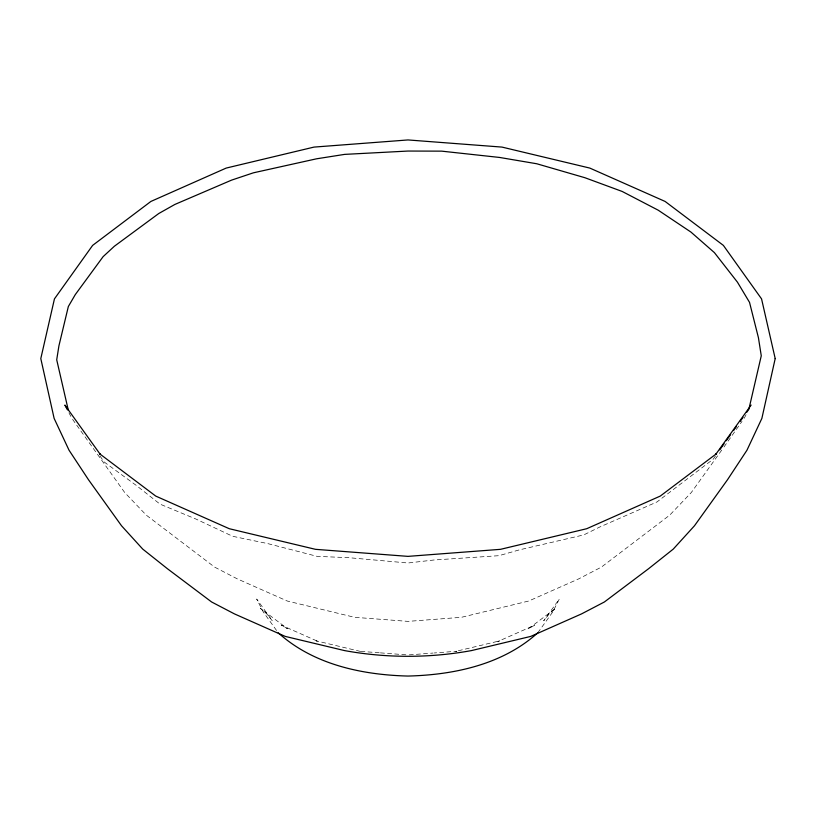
<?xml version="1.0" encoding="UTF-8"?>
<svg xmlns="http://www.w3.org/2000/svg" width="816" height="816" viewBox="0 0 816 816"><rect width="100%" height="100%" fill="white"/><g stroke="black" fill="none" stroke-linecap="round" stroke-linejoin="round"><path stroke-width="0.61" stroke-dasharray="4.08 3.06" d="M744.182 418.302L747.109 412.682M715.408 456.062L713.245 459.163L656.931 501.983L599.801 526.993L583.817 534.898L519.384 549.862L498.923 555.686L433.806 560.011L408 562.999L348.401 557.654L317.2 556.379L267.791 543.609L232.652 536.296L195.871 519.027L160.018 504.125L136.037 485.234L104.193 462.009L99.929 455.94M723.976 446.984L742.009 421.372M537.795 632.788L552.769 611.918L559.337 599.015L543.68 620.833L549.107 614.04L555.614 608.328L528.533 628.708L534.664 625.199L497.566 641.631L499.933 640.815L455.583 651.413L456.868 651.25L434.316 652.963M721.752 450.085L691.295 492.527L669.712 515.151L601.433 567.079L578.758 578.85L528.748 601.015L461.417 617.314L408 621.374L354.583 617.314L287.252 601.015L237.242 578.85L214.567 567.079L146.288 515.151L124.705 492.527L71.818 418.302M409.255 654.871L433.061 653.055M379.175 652.769L359.132 651.25L360.417 651.413L316.067 640.815L318.434 641.631L281.336 625.199L287.467 628.708L260.386 608.328L266.893 614.04L272.32 620.833L256.663 599.015L263.231 611.918L276.777 630.799M380.429 652.871L406.745 654.871M68.952 412.794L71.247 417.2"/><path stroke-width="1.22" d="M719.722 449.861L724.067 443.731M751.118 405.073L715.632 454.532L716.458 453.716L660.277 496.077L586.714 528.717L500.504 549.331L408 556.369L315.496 549.331L229.286 528.717L155.723 496.077L99.542 453.716L100.368 454.532L64.882 405.073L67.361 409.724M726.25 440.691L730.626 434.612M733.543 430.562L736.46 426.513M740.112 421.454L743.029 417.404M746.671 412.345L748.864 409.306L761.267 355.817L758.431 337.712L749.527 302.359L737.46 282.193L714.398 252.613L690.907 232.05L658.206 210.191L622.18 191.454L584.919 177.725L536.765 163.761L499.565 157.447L441.65 151.144L408 151.052L344.617 154.387L316.567 158.804L253.399 172.819L231.56 180.132L174.879 204.439L158.763 213.517L114.383 246.238L103.122 256.642L75.276 294.617L68.34 306.53L58.915 345.872L56.712 359.785L68.371 410.479M537.795 632.788C502.646 664.561 454.135 674.883 408 676.056C361.865 674.883 313.354 664.561 278.205 632.788M775.2 358.581L761.879 418.384L746.956 450.218L727.535 479.696L694.487 525.759L673.271 549.097L648.516 568.772L604.381 601.984L581.553 613.897L530.716 636.419L471.526 650.576C429.757 658.206 386.243 658.206 344.474 650.576L285.284 636.419L234.447 613.897L211.619 601.984L167.484 568.772L142.729 549.097L121.513 525.759L88.465 479.696L69.044 450.218L54.121 418.384L40.8 358.581L54.448 298.88L92.626 245.392L150.899 201.44L226.195 168.076L314.007 147.094L408 139.944L501.993 147.094L589.805 168.076L665.101 201.44L723.374 245.392L761.552 298.88L775.2 358.581"/></g></svg>
